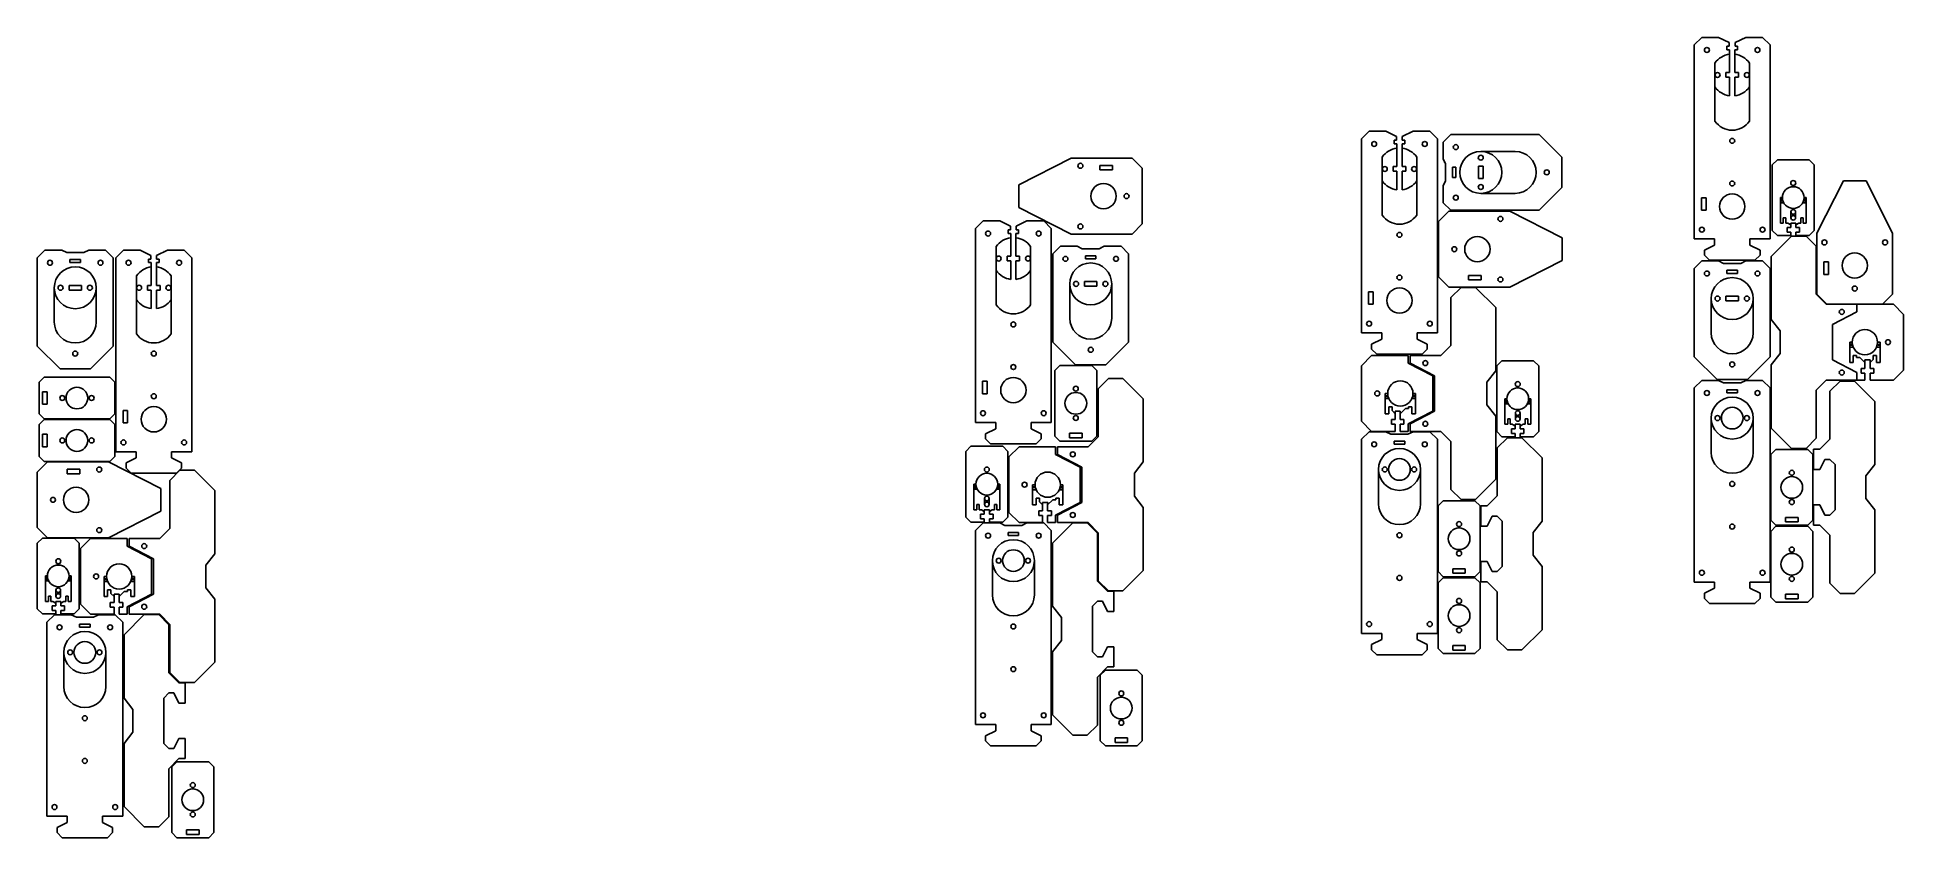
# Model space of a CAD drawing. Header units: inches. Extents: x -21.8 to 15.2, y -5.8 to 10.
import ezdxf

# ---------------------------------------------------------------- set-up
doc = ezdxf.new("R2010")
doc.units = ezdxf.units.IN
doc.header["$MEASUREMENT"] = 0
doc.layers.get('0').update_dxf_attribs({"lineweight": 25, "true_color": 0xffffff})

msp = doc.modelspace()

# ---------------------------------------------------------------- linework, layer by layer
at = {"color": 7, "true_color": 0x000000}
for p, q in [((11.167, 10.022), (11.017, 9.872)), ((11.498, 10.022), (11.167, 10.022)), ((11.967, 10.022), (11.967, 10.022)), ((11.967, 10.022), (11.967, 10.022)), ((12.035, 10.022), (12.367, 10.022)), ((12.367, 10.022), (12.517, 9.872)), ((11.017, 6.033), (11.017, 9.872)), ((12.517, 6.033), (12.517, 9.872)), ((11.425, 9.041), (11.425, 8.362)), ((12.108, 9.041), (12.108, 8.362)), ((4.586, 8.162), (4.436, 8.012)), ((4.918, 8.162), (4.586, 8.162)), ((5.386, 8.162), (5.386, 8.162)), ((5.386, 8.162), (5.386, 8.162)), ((5.455, 8.162), (5.786, 8.162)), ((5.786, 8.162), (5.936, 8.012)), ((4.436, 4.173), (4.436, 8.012)), ((5.936, 4.173), (5.936, 8.012)), ((-2.343, 7.105), (-1.309, 7.63)), ((-0.1, 7.63), (-1.309, 7.63)), ((-0.1, 7.63), (0.1, 7.43)), ((0.1, 7.43), (0.1, 6.33)), ((-2.343, 7.105), (-2.343, 6.655)), ((4.845, 7.181), (4.845, 6.502)), ((5.527, 7.181), (5.527, 6.502)), ((-2.343, 6.655), (-1.309, 6.13)), ((-3.05, 6.39), (-3.2, 6.24)), ((-2.718, 6.39), (-3.05, 6.39)), ((-2.25, 6.39), (-2.25, 6.39)), ((-2.25, 6.39), (-2.25, 6.39)), ((-2.182, 6.39), (-1.85, 6.39)), ((-1.85, 6.39), (-1.7, 6.24)), ((0.1, 6.33), (-0.1, 6.13)), ((-3.2, 2.4), (-3.2, 6.24)), ((-1.7, 2.4), (-1.7, 6.24)), ((-0.1, 6.13), (-1.309, 6.13)), ((11.417, 6.033), (11.017, 6.033)), ((11.417, 5.91), (11.217, 5.81)), ((11.417, 6.033), (11.417, 5.91)), ((12.117, 5.91), (12.117, 6.033)), ((12.117, 6.033), (12.517, 6.033)), ((12.317, 5.81), (12.117, 5.91)), ((12.54, 5.688), (12.941, 6.089)), ((13.427, 5.889), (13.227, 6.089)), ((-20.05, 5.812), (-20.2, 5.662)), ((-20.2, 1.823), (-20.2, 5.662)), ((-19.718, 5.812), (-20.05, 5.812)), ((-19.25, 5.812), (-19.25, 5.812)), ((-19.25, 5.812), (-19.25, 5.812)), ((-19.182, 5.812), (-18.85, 5.812)), ((-18.85, 5.812), (-18.7, 5.662)), ((-18.7, 1.823), (-18.7, 5.662)), ((-1.52, 5.889), (-1.67, 5.739)), ((-1.188, 5.889), (-1.52, 5.889)), ((-0.72, 5.889), (-0.72, 5.889)), ((-0.72, 5.889), (-0.72, 5.889)), ((-0.652, 5.889), (-0.32, 5.889)), ((-0.32, 5.889), (-0.17, 5.739)), ((11.217, 5.81), (11.217, 5.71)), ((11.217, 5.71), (11.317, 5.61)), ((11.317, 5.61), (12.217, 5.61)), ((12.217, 5.61), (12.317, 5.71)), ((12.317, 5.71), (12.317, 5.81)), ((12.54, 4.439), (12.54, 5.688)), ((13.427, 5.889), (13.427, 4.939)), ((-2.791, 5.408), (-2.791, 4.73)), ((-2.109, 5.408), (-2.109, 4.73)), ((-19.791, 4.831), (-19.791, 4.152)), ((-19.109, 4.831), (-19.109, 4.152)), ((6.204, 4.875), (6.404, 5.075)), ((6.204, 4.875), (6.204, 3.925)), ((6.691, 5.075), (6.404, 5.075)), ((7.092, 4.674), (6.691, 5.075)), ((13.427, 4.939), (13.627, 4.739)), ((7.092, 3.425), (7.092, 4.674)), ((12.54, 4.439), (12.715, 4.214)), ((14.234, 4.739), (13.627, 4.739)), ((13.75, 4.339), (14.234, 4.589)), ((14.234, 4.589), (14.234, 4.739)), ((4.836, 4.173), (4.436, 4.173)), ((4.836, 4.173), (4.836, 4.05)), ((5.536, 4.05), (5.536, 4.173)), ((5.536, 4.173), (5.936, 4.173)), ((12.715, 3.764), (12.715, 4.214)), ((13.75, 3.639), (13.75, 4.339)), ((-1.22, 3.54), (-1.67, 3.99)), ((-0.62, 3.54), (-0.17, 3.99)), ((4.836, 4.05), (4.636, 3.95)), ((4.636, 3.95), (4.636, 3.85)), ((4.636, 3.85), (4.736, 3.75)), ((4.736, 3.75), (5.636, 3.75)), ((5.398, 3.575), (5.398, 3.725)), ((5.398, 3.725), (6.004, 3.725)), ((5.736, 3.95), (5.536, 4.05)), ((5.636, 3.75), (5.736, 3.85)), ((5.736, 3.85), (5.736, 3.95)), ((6.204, 3.925), (6.004, 3.725)), ((12.54, 3.539), (12.715, 3.764)), ((-1.22, 3.54), (-0.62, 3.54)), ((5.882, 3.325), (5.398, 3.575)), ((5.882, 2.625), (5.882, 3.325)), ((7.092, 3.425), (6.917, 3.2)), ((12.54, 3.539), (12.54, 2.29)), ((13.75, 3.639), (14.234, 3.389)), ((14.234, 3.389), (14.234, 3.239)), ((-0.77, 3.07), (-0.57, 3.27)), ((-0.77, 3.07), (-0.77, 2.12)), ((-0.283, 3.27), (-0.57, 3.27)), ((0.117, 2.869), (-0.283, 3.27)), ((6.917, 2.75), (6.917, 3.2)), ((11.167, 3.234), (11.017, 3.084)), ((11.017, -0.756), (11.017, 3.084)), ((11.498, 3.234), (11.167, 3.234)), ((11.305, 3.234), (11.305, 3.234)), ((11.305, 3.234), (11.305, 3.234)), ((12.035, 3.234), (12.367, 3.234)), ((12.367, 3.234), (12.517, 3.084)), ((12.517, -0.756), (12.517, 3.084)), ((13.427, 3.039), (13.627, 3.239)), ((13.427, 2.089), (13.427, 3.039)), ((14.234, 3.239), (13.627, 3.239)), ((13.7, 3.02), (13.9, 3.22)), ((13.7, 3.02), (13.7, 2.07)), ((14.187, 3.22), (13.9, 3.22)), ((14.588, 2.819), (14.187, 3.22)), ((0.117, 1.62), (0.117, 2.869)), ((5.882, 2.625), (5.398, 2.375)), ((7.092, 2.525), (6.917, 2.75)), ((14.588, 1.57), (14.588, 2.819)), ((-2.8, 2.4), (-3.2, 2.4)), ((-2.8, 2.277), (-3, 2.177)), ((-2.8, 2.4), (-2.8, 2.277)), ((-2.1, 2.277), (-2.1, 2.4)), ((-2.1, 2.4), (-1.7, 2.4)), ((-1.9, 2.177), (-2.1, 2.277)), ((4.586, 2.218), (4.436, 2.068)), ((4.918, 2.218), (4.586, 2.218)), ((4.724, 2.218), (4.724, 2.218)), ((4.724, 2.218), (4.724, 2.218)), ((5.398, 2.375), (5.398, 2.225)), ((5.398, 2.225), (6.004, 2.225)), ((5.455, 2.218), (5.786, 2.218)), ((5.786, 2.218), (5.936, 2.068)), ((6.204, 2.025), (6.004, 2.225)), ((7.092, 2.525), (7.092, 1.276)), ((12.54, 2.29), (12.941, 1.889)), ((-3, 2.177), (-3, 2.077)), ((-3, 2.077), (-2.9, 1.977)), ((-2.9, 1.977), (-2, 1.977)), ((-2, 1.977), (-1.9, 2.077)), ((-1.9, 2.077), (-1.9, 2.177)), ((-1.576, 1.77), (-1.576, 1.92)), ((-1.576, 1.92), (-0.97, 1.92)), ((-0.77, 2.12), (-0.97, 1.92)), ((4.436, -1.772), (4.436, 2.068)), ((5.936, -1.772), (5.936, 2.068)), ((6.204, 1.075), (6.204, 2.025)), ((7.12, 1.9), (7.32, 2.1)), ((7.12, 1.9), (7.12, 0.95)), ((7.607, 2.1), (7.32, 2.1)), ((8.007, 1.699), (7.607, 2.1)), ((13.227, 1.889), (13.427, 2.089)), ((13.378, 1.47), (13.378, 1.87)), ((13.5, 1.87), (13.378, 1.87)), ((13.7, 2.07), (13.5, 1.87)), ((-21.554, 1.62), (-21.754, 1.42)), ((-21.554, 1.62), (-20.345, 1.62)), ((-19.311, 1.095), (-20.345, 1.62)), ((-19.8, 1.823), (-20.2, 1.823)), ((-19.8, 1.7), (-20, 1.6)), ((-20, 1.6), (-20, 1.5)), ((-20, 1.5), (-19.9, 1.4)), ((-19.8, 1.823), (-19.8, 1.7)), ((-19.1, 1.7), (-19.1, 1.823)), ((-19.1, 1.823), (-18.7, 1.823)), ((-18.9, 1.6), (-19.1, 1.7)), ((-19, 1.4), (-18.9, 1.5)), ((-18.9, 1.5), (-18.9, 1.6)), ((-1.093, 1.52), (-1.576, 1.77)), ((-1.093, 0.82), (-1.093, 1.52)), ((0.117, 1.62), (-0.057, 1.395)), ((8.007, 0.45), (8.007, 1.699)), ((13.6, 1.67), (13.5, 1.47)), ((13.7, 1.67), (13.6, 1.67)), ((13.8, 1.57), (13.7, 1.67)), ((13.8, 0.67), (13.8, 1.57)), ((14.588, 1.57), (14.413, 1.345)), ((-21.754, 1.42), (-21.754, 0.32)), ((-19.9, 1.4), (-19, 1.4)), ((-19.134, 1.255), (-18.934, 1.455)), ((-19.134, 1.255), (-19.134, 0.305)), ((-18.647, 1.455), (-18.934, 1.455)), ((-18.246, 1.054), (-18.647, 1.455)), ((-0.057, 0.945), (-0.057, 1.395)), ((7.092, 1.276), (6.691, 0.875)), ((13.5, 1.47), (13.378, 1.47)), ((14.413, 0.895), (14.413, 1.345)), ((-19.311, 1.095), (-19.311, 0.645)), ((-18.246, -0.195), (-18.246, 1.054)), ((-1.093, 0.82), (-1.576, 0.57)), ((0.117, 0.72), (-0.057, 0.945)), ((6.404, 0.875), (6.204, 1.075)), ((6.691, 0.875), (6.404, 0.875)), ((6.797, 0.35), (6.797, 0.75)), ((6.92, 0.75), (6.797, 0.75)), ((7.12, 0.95), (6.92, 0.75)), ((13.378, 0.77), (13.5, 0.77)), ((13.378, 0.77), (13.378, 0.37)), ((13.5, 0.77), (13.6, 0.57)), ((14.588, 0.67), (14.413, 0.895)), ((-19.311, 0.645), (-20.345, 0.12)), ((-3.05, 0.412), (-3.2, 0.262)), ((-2.718, 0.412), (-3.05, 0.412)), ((-2.25, 0.412), (-2.25, 0.412)), ((-2.25, 0.412), (-2.25, 0.412)), ((-2.182, 0.412), (-1.85, 0.412)), ((-1.85, 0.412), (-1.7, 0.262)), ((-1.675, 0.013), (-1.274, 0.414)), ((-1.576, 0.57), (-1.576, 0.42)), ((-1.576, 0.42), (-0.97, 0.42)), ((-1.274, 0.414), (-0.988, 0.414)), ((-0.788, 0.214), (-0.988, 0.414)), ((-0.77, 0.22), (-0.97, 0.42)), ((0.117, 0.72), (0.117, -0.529)), ((7.02, 0.55), (6.92, 0.35)), ((7.12, 0.55), (7.02, 0.55)), ((7.22, 0.45), (7.12, 0.55)), ((7.22, -0.45), (7.22, 0.45)), ((8.007, 0.45), (7.833, 0.225)), ((13.5, 0.37), (13.378, 0.37)), ((13.7, 0.17), (13.5, 0.37)), ((13.6, 0.57), (13.7, 0.57)), ((13.7, 0.57), (13.8, 0.67)), ((14.588, 0.67), (14.588, -0.579)), ((-21.754, 0.32), (-21.554, 0.12)), ((-21.554, 0.12), (-20.345, 0.12)), ((-19.94, -0.045), (-19.94, 0.105)), ((-19.94, 0.105), (-19.334, 0.105)), ((-19.134, 0.305), (-19.334, 0.105)), ((-3.2, -3.577), (-3.2, 0.262)), ((-1.7, -3.577), (-1.7, 0.262)), ((-1.675, -1.236), (-1.675, 0.013)), ((-0.788, 0.214), (-0.788, -0.736)), ((-0.77, -0.73), (-0.77, 0.22)), ((6.92, 0.35), (6.797, 0.35)), ((7.833, -0.225), (7.833, 0.225)), ((13.7, -0.78), (13.7, 0.17)), ((-19.456, -0.295), (-19.94, -0.045)), ((-19.456, -0.995), (-19.456, -0.295)), ((-18.246, -0.195), (-18.421, -0.42)), ((6.797, -0.35), (6.92, -0.35)), ((6.797, -0.35), (6.797, -0.75)), ((6.92, -0.35), (7.02, -0.55)), ((8.007, -0.45), (7.833, -0.225)), ((-18.421, -0.87), (-18.421, -0.42)), ((-0.788, -0.736), (-0.588, -0.936)), ((-0.57, -0.93), (-0.77, -0.73)), ((0.117, -0.529), (-0.283, -0.93)), ((7.02, -0.55), (7.12, -0.55)), ((7.12, -0.55), (7.22, -0.45)), ((8.007, -0.45), (8.007, -1.699)), ((14.588, -0.579), (14.187, -0.98)), ((-19.456, -0.995), (-19.94, -1.245)), ((-18.246, -1.095), (-18.421, -0.87)), ((-18.246, -1.095), (-18.246, -2.344)), ((-0.588, -0.936), (-0.465, -0.936)), ((-0.283, -0.93), (-0.57, -0.93)), ((-0.465, -1.336), (-0.465, -0.936)), ((6.92, -0.75), (6.797, -0.75)), ((7.12, -0.95), (6.92, -0.75)), ((7.12, -1.9), (7.12, -0.95)), ((11.417, -0.756), (11.017, -0.756)), ((11.417, -0.879), (11.217, -0.979)), ((11.217, -0.979), (11.217, -1.079)), ((11.217, -1.079), (11.317, -1.179)), ((11.417, -0.756), (11.417, -0.879)), ((12.117, -0.879), (12.117, -0.756)), ((12.117, -0.756), (12.517, -0.756)), ((12.317, -0.979), (12.117, -0.879)), ((12.217, -1.179), (12.317, -1.079)), ((12.317, -1.079), (12.317, -0.979)), ((13.7, -0.78), (13.9, -0.98)), ((14.187, -0.98), (13.9, -0.98)), ((-21.414, -1.402), (-21.564, -1.552)), ((-21.082, -1.402), (-21.414, -1.402)), ((-20.614, -1.402), (-20.614, -1.402)), ((-20.614, -1.402), (-20.614, -1.402)), ((-20.545, -1.402), (-20.214, -1.402)), ((-20.214, -1.402), (-20.064, -1.552)), ((-20.039, -1.802), (-19.638, -1.401)), ((-19.94, -1.245), (-19.94, -1.395)), ((-19.94, -1.395), (-19.334, -1.395)), ((-19.638, -1.401), (-19.352, -1.401)), ((-19.152, -1.601), (-19.352, -1.401)), ((-19.134, -1.595), (-19.334, -1.395)), ((-1.675, -1.236), (-1.5, -1.461)), ((-1.5, -1.911), (-1.5, -1.461)), ((-0.888, -1.236), (-0.788, -1.136)), ((-0.888, -2.136), (-0.888, -1.236)), ((-0.788, -1.136), (-0.688, -1.136)), ((-0.688, -1.136), (-0.588, -1.336)), ((-0.588, -1.336), (-0.465, -1.336)), ((11.317, -1.179), (12.217, -1.179)), ((-21.564, -5.392), (-21.564, -1.552)), ((-20.064, -5.392), (-20.064, -1.552)), ((-20.039, -3.051), (-20.039, -1.802)), ((-19.152, -1.601), (-19.152, -2.551)), ((-19.134, -2.545), (-19.134, -1.595)), ((4.836, -1.772), (4.436, -1.772)), ((4.836, -1.772), (4.836, -1.895)), ((5.536, -1.895), (5.536, -1.772)), ((5.536, -1.772), (5.936, -1.772)), ((8.007, -1.699), (7.607, -2.1)), ((-1.675, -2.136), (-1.5, -1.911)), ((-1.675, -2.136), (-1.675, -3.385)), ((-0.788, -2.236), (-0.888, -2.136)), ((-0.588, -2.036), (-0.688, -2.236)), ((-0.465, -2.036), (-0.588, -2.036)), ((-0.465, -2.036), (-0.465, -2.436)), ((4.836, -1.895), (4.636, -1.995)), ((4.636, -1.995), (4.636, -2.095)), ((4.636, -2.095), (4.736, -2.195)), ((4.736, -2.195), (5.636, -2.195)), ((5.736, -1.995), (5.536, -1.895)), ((5.636, -2.195), (5.736, -2.095)), ((5.736, -2.095), (5.736, -1.995)), ((7.12, -1.9), (7.32, -2.1)), ((7.607, -2.1), (7.32, -2.1)), ((-19.152, -2.551), (-18.952, -2.751)), ((-18.934, -2.745), (-19.134, -2.545)), ((-18.246, -2.344), (-18.647, -2.745)), ((-0.688, -2.236), (-0.788, -2.236)), ((-0.788, -2.636), (-0.588, -2.436)), ((-0.588, -2.436), (-0.465, -2.436)), ((-19.252, -3.051), (-19.152, -2.951)), ((-19.152, -2.951), (-19.052, -2.951)), ((-19.052, -2.951), (-18.952, -3.151)), ((-18.952, -2.751), (-18.829, -2.751)), ((-18.647, -2.745), (-18.934, -2.745)), ((-18.829, -3.151), (-18.829, -2.751)), ((-0.788, -3.586), (-0.788, -2.636)), ((-20.039, -3.051), (-19.864, -3.276)), ((-19.864, -3.726), (-19.864, -3.276)), ((-19.252, -3.951), (-19.252, -3.051)), ((-18.952, -3.151), (-18.829, -3.151)), ((-2.8, -3.577), (-3.2, -3.577)), ((-2.8, -3.577), (-2.8, -3.7)), ((-2.1, -3.7), (-2.1, -3.577)), ((-2.1, -3.577), (-1.7, -3.577)), ((-1.675, -3.385), (-1.274, -3.786)), ((-0.788, -3.586), (-0.988, -3.786)), ((-20.039, -3.951), (-19.864, -3.726)), ((-20.039, -3.951), (-20.039, -5.2)), ((-19.152, -4.051), (-19.252, -3.951)), ((-19.052, -4.051), (-19.152, -4.051)), ((-18.952, -3.851), (-19.052, -4.051)), ((-18.829, -3.851), (-18.952, -3.851)), ((-18.829, -3.851), (-18.829, -4.251)), ((-2.8, -3.7), (-3, -3.8)), ((-3, -3.8), (-3, -3.9)), ((-3, -3.9), (-2.9, -4)), ((-2.9, -4), (-2, -4)), ((-1.9, -3.8), (-2.1, -3.7)), ((-2, -4), (-1.9, -3.9)), ((-1.9, -3.9), (-1.9, -3.8)), ((-1.274, -3.786), (-0.988, -3.786)), ((-19.152, -4.451), (-18.952, -4.251)), ((-18.952, -4.251), (-18.829, -4.251)), ((-19.152, -5.401), (-19.152, -4.451)), ((-21.164, -5.392), (-21.564, -5.392)), ((-21.164, -5.515), (-21.364, -5.615)), ((-21.164, -5.392), (-21.164, -5.515)), ((-20.464, -5.515), (-20.464, -5.392)), ((-20.464, -5.392), (-20.064, -5.392)), ((-20.264, -5.615), (-20.464, -5.515)), ((-20.039, -5.2), (-19.638, -5.601)), ((-19.152, -5.401), (-19.352, -5.601)), ((-21.364, -5.615), (-21.364, -5.715)), ((-21.364, -5.715), (-21.264, -5.815)), ((-21.264, -5.815), (-20.364, -5.815)), ((-20.364, -5.815), (-20.264, -5.715)), ((-20.264, -5.715), (-20.264, -5.615)), ((-19.638, -5.601), (-19.352, -5.601))]:
    msp.add_line(p, q, dxfattribs=at)
for p, q in [((11.71, 9.917), (11.498, 10.022)), ((11.823, 9.917), (12.035, 10.022)), ((11.663, 9.774), (11.663, 9.845)), ((11.71, 9.845), (11.663, 9.845)), ((11.663, 9.774), (11.715, 9.774)), ((11.71, 9.845), (11.71, 9.917)), ((11.871, 9.774), (11.818, 9.774)), ((11.823, 9.845), (11.823, 9.917)), ((11.823, 9.845), (11.871, 9.845)), ((11.871, 9.774), (11.871, 9.845)), ((5.13, 8.057), (4.918, 8.162)), ((5.242, 8.057), (5.455, 8.162)), ((5.082, 7.914), (5.082, 7.985)), ((5.13, 7.985), (5.082, 7.985)), ((5.082, 7.914), (5.135, 7.914)), ((5.13, 7.985), (5.13, 8.057)), ((5.29, 7.914), (5.237, 7.914)), ((5.242, 7.985), (5.242, 8.057)), ((5.242, 7.985), (5.29, 7.985)), ((5.29, 7.914), (5.29, 7.985)), ((6.05, 7.95), (6.2, 8.1)), ((6.05, 7.618), (6.05, 7.95)), ((7.949, 8.1), (6.2, 8.1)), ((8.399, 7.65), (7.949, 8.1)), ((6.099, 7.518), (6.05, 7.618)), ((6.05, 7.55), (6.05, 7.55)), ((6.05, 7.55), (6.05, 7.55)), ((6.099, 7.518), (6.099, 7.182)), ((8.399, 7.05), (8.399, 7.65)), ((12.56, 7.5), (12.66, 7.6)), ((12.56, 6.2), (12.56, 7.5)), ((12.66, 7.6), (13.29, 7.6)), ((13.39, 7.5), (13.29, 7.6)), ((13.39, 6.2), (13.39, 7.5)), ((6.099, 7.182), (6.05, 7.082)), ((6.05, 7.082), (6.05, 6.75)), ((8.399, 7.05), (7.949, 6.6)), ((13.965, 7.183), (13.44, 6.149)), ((13.965, 7.183), (14.415, 7.183)), ((14.415, 7.183), (14.94, 6.149)), ((6.05, 6.75), (6.2, 6.6)), ((-2.506, 6.284), (-2.718, 6.39)), ((-2.506, 6.213), (-2.506, 6.284)), ((-2.394, 6.284), (-2.182, 6.39)), ((-2.394, 6.213), (-2.394, 6.284)), ((5.96, 6.38), (6.16, 6.58)), ((5.96, 5.28), (5.96, 6.38)), ((6.16, 6.58), (7.369, 6.58)), ((7.949, 6.6), (6.2, 6.6)), ((8.403, 6.055), (7.369, 6.58)), ((12.924, 6.31), (12.924, 6.258)), ((13.026, 6.31), (13.026, 6.258)), ((-2.554, 6.141), (-2.554, 6.213)), ((-2.506, 6.213), (-2.554, 6.213)), ((-2.554, 6.141), (-2.501, 6.141)), ((-2.346, 6.141), (-2.399, 6.141)), ((-2.394, 6.213), (-2.346, 6.213)), ((-2.346, 6.141), (-2.346, 6.213)), ((8.403, 5.605), (8.403, 6.055)), ((12.66, 6.1), (12.56, 6.2)), ((12.924, 6.1), (12.66, 6.1)), ((12.924, 6.258), (12.852, 6.258)), ((12.852, 6.166), (12.852, 6.258)), ((12.924, 6.166), (12.852, 6.166)), ((12.924, 6.166), (12.924, 6.1)), ((12.941, 6.089), (13.227, 6.089)), ((13.026, 6.258), (13.098, 6.258)), ((13.026, 6.166), (13.026, 6.1)), ((13.026, 6.166), (13.098, 6.166)), ((13.026, 6.1), (13.29, 6.1)), ((13.098, 6.166), (13.098, 6.258)), ((13.29, 6.1), (13.39, 6.2)), ((13.44, 4.94), (13.44, 6.149)), ((14.94, 4.94), (14.94, 6.149)), ((-21.604, 5.812), (-21.754, 5.662)), ((-21.754, 3.914), (-21.754, 5.662)), ((-21.272, 5.812), (-21.604, 5.812)), ((-21.172, 5.764), (-21.272, 5.812)), ((-21.172, 5.764), (-20.836, 5.764)), ((-20.836, 5.764), (-20.735, 5.812)), ((-20.735, 5.812), (-20.404, 5.812)), ((-20.404, 5.812), (-20.254, 5.662)), ((-20.254, 3.914), (-20.254, 5.662)), ((-19.506, 5.707), (-19.718, 5.812)), ((-19.554, 5.564), (-19.554, 5.635)), ((-19.506, 5.635), (-19.554, 5.635)), ((-19.554, 5.564), (-19.501, 5.564)), ((-19.506, 5.635), (-19.506, 5.707)), ((-19.346, 5.564), (-19.399, 5.564)), ((-19.394, 5.707), (-19.182, 5.812)), ((-19.394, 5.635), (-19.394, 5.707)), ((-19.394, 5.635), (-19.346, 5.635)), ((-19.346, 5.564), (-19.346, 5.635)), ((-1.67, 3.99), (-1.67, 5.739)), ((-1.088, 5.84), (-1.188, 5.889)), ((-0.752, 5.84), (-1.088, 5.84)), ((-0.752, 5.84), (-0.652, 5.889)), ((-0.17, 3.99), (-0.17, 5.739)), ((8.403, 5.605), (7.369, 5.08)), ((11.167, 5.599), (11.017, 5.449)), ((11.498, 5.599), (11.167, 5.599)), ((11.598, 5.55), (11.498, 5.599)), ((11.567, 5.599), (11.567, 5.599)), ((11.567, 5.599), (11.567, 5.599)), ((11.598, 5.55), (11.935, 5.55)), ((11.935, 5.55), (12.035, 5.599)), ((12.035, 5.599), (12.367, 5.599)), ((12.367, 5.599), (12.517, 5.449)), ((6.16, 5.08), (5.96, 5.28)), ((11.017, 3.7), (11.017, 5.449)), ((12.517, 3.7), (12.517, 5.449)), ((6.16, 5.08), (7.369, 5.08)), ((13.44, 4.94), (13.64, 4.74)), ((14.74, 4.74), (14.94, 4.94)), ((13.64, 4.74), (14.74, 4.74)), ((13.75, 4.339), (14.234, 4.589)), ((14.234, 4.589), (14.234, 4.739)), ((14.234, 4.739), (14.958, 4.739)), ((15.158, 4.539), (14.958, 4.739)), ((15.158, 3.439), (15.158, 4.539)), ((13.75, 3.639), (13.75, 4.339)), ((-21.304, 3.464), (-21.754, 3.914)), ((-20.704, 3.464), (-20.254, 3.914)), ((4.436, 3.525), (4.636, 3.725)), ((5.361, 3.725), (4.636, 3.725)), ((5.361, 3.575), (5.361, 3.725)), ((11.467, 3.25), (11.017, 3.7)), ((12.067, 3.25), (12.517, 3.7)), ((-20.704, 3.464), (-21.304, 3.464)), ((-1.63, 3.43), (-1.53, 3.53)), ((-1.63, 2.13), (-1.63, 3.43)), ((-1.53, 3.53), (-0.9, 3.53)), ((-0.8, 3.43), (-0.9, 3.53)), ((-0.8, 2.13), (-0.8, 3.43)), ((4.436, 2.425), (4.436, 3.525)), ((5.844, 3.325), (5.361, 3.575)), ((5.844, 2.625), (5.844, 3.325)), ((7.11, 3.52), (7.21, 3.62)), ((7.11, 2.22), (7.11, 3.52)), ((7.21, 3.62), (7.84, 3.62)), ((7.94, 3.52), (7.84, 3.62)), ((7.94, 2.22), (7.94, 3.52)), ((13.75, 3.639), (14.234, 3.389)), ((14.234, 3.389), (14.234, 3.239)), ((14.319, 3.472), (14.319, 3.38)), ((14.392, 3.472), (14.319, 3.472)), ((14.392, 3.38), (14.319, 3.38)), ((14.392, 3.472), (14.392, 3.589)), ((14.392, 3.239), (14.392, 3.38)), ((14.494, 3.472), (14.494, 3.589)), ((14.494, 3.472), (14.566, 3.472)), ((14.494, 3.38), (14.566, 3.38)), ((14.494, 3.239), (14.494, 3.38)), ((14.566, 3.472), (14.566, 3.38)), ((14.958, 3.239), (15.158, 3.439)), ((-21.72, 3.2), (-21.62, 3.3)), ((-21.72, 3.2), (-21.72, 2.57)), ((-21.62, 3.3), (-20.32, 3.3)), ((-20.32, 3.3), (-20.22, 3.2)), ((-20.22, 2.57), (-20.22, 3.2)), ((12.067, 3.25), (11.467, 3.25)), ((11.598, 3.185), (11.498, 3.234)), ((11.935, 3.185), (11.598, 3.185)), ((11.935, 3.185), (12.035, 3.234)), ((14.234, 3.239), (14.392, 3.239)), ((14.494, 3.239), (14.958, 3.239)), ((5.844, 2.625), (5.361, 2.375)), ((-21.72, 2.57), (-21.62, 2.47)), ((-21.72, 2.36), (-21.62, 2.46)), ((-21.72, 2.36), (-21.72, 1.73)), ((-21.62, 2.47), (-20.32, 2.47)), ((-21.62, 2.46), (-20.32, 2.46)), ((-20.32, 2.47), (-20.22, 2.57)), ((-20.32, 2.46), (-20.22, 2.36)), ((-20.22, 1.73), (-20.22, 2.36)), ((4.636, 2.225), (4.436, 2.425)), ((5.101, 2.225), (4.636, 2.225)), ((5.018, 2.169), (4.918, 2.218)), ((5.029, 2.458), (5.029, 2.366)), ((5.101, 2.458), (5.029, 2.458)), ((5.101, 2.366), (5.029, 2.366)), ((5.101, 2.458), (5.101, 2.575)), ((5.101, 2.225), (5.101, 2.366)), ((5.203, 2.458), (5.203, 2.575)), ((5.203, 2.458), (5.275, 2.458)), ((5.203, 2.366), (5.275, 2.366)), ((5.203, 2.225), (5.203, 2.366)), ((5.361, 2.225), (5.203, 2.225)), ((5.275, 2.458), (5.275, 2.366)), ((5.354, 2.169), (5.455, 2.218)), ((5.361, 2.375), (5.361, 2.225)), ((7.21, 2.12), (7.11, 2.22)), ((7.474, 2.278), (7.402, 2.278)), ((7.402, 2.186), (7.402, 2.278)), ((7.474, 2.33), (7.474, 2.278)), ((7.576, 2.33), (7.576, 2.278)), ((7.576, 2.278), (7.648, 2.278)), ((7.648, 2.186), (7.648, 2.278)), ((7.84, 2.12), (7.94, 2.22)), ((-3.39, 1.83), (-3.29, 1.93)), ((-3.29, 1.93), (-2.66, 1.93)), ((-2.56, 1.83), (-2.66, 1.93)), ((-2.538, 1.72), (-2.338, 1.92)), ((-1.614, 1.92), (-2.338, 1.92)), ((-1.53, 2.03), (-1.63, 2.13)), ((-1.614, 1.77), (-1.614, 1.92)), ((-0.9, 2.03), (-1.53, 2.03)), ((-0.9, 2.03), (-0.8, 2.13)), ((5.354, 2.169), (5.018, 2.169)), ((7.474, 2.12), (7.21, 2.12)), ((7.474, 2.186), (7.402, 2.186)), ((7.474, 2.186), (7.474, 2.12)), ((7.576, 2.186), (7.576, 2.12)), ((7.576, 2.186), (7.648, 2.186)), ((7.576, 2.12), (7.84, 2.12)), ((12.53, 1.766), (12.63, 1.866)), ((12.63, 1.866), (13.26, 1.866)), ((12.941, 1.889), (13.227, 1.889)), ((13.36, 1.766), (13.26, 1.866)), ((-21.72, 1.73), (-21.62, 1.63)), ((-21.62, 1.63), (-20.32, 1.63)), ((-21.204, 1.62), (-21.204, 1.62)), ((-21.204, 1.62), (-21.204, 1.62)), ((-20.32, 1.63), (-20.22, 1.73)), ((-3.39, 0.53), (-3.39, 1.83)), ((-2.56, 0.53), (-2.56, 1.83)), ((-2.538, 0.62), (-2.538, 1.72)), ((-1.13, 1.52), (-1.614, 1.77)), ((-1.13, 0.82), (-1.13, 1.52)), ((12.53, 0.466), (12.53, 1.766)), ((13.36, 0.466), (13.36, 1.766)), ((-1.874, 0.652), (-1.874, 0.77)), ((-1.772, 0.652), (-1.772, 0.77)), ((-1.13, 0.82), (-1.614, 0.57)), ((5.95, 0.75), (6.05, 0.85)), ((5.95, -0.55), (5.95, 0.75)), ((6.05, 0.85), (6.68, 0.85)), ((6.78, 0.75), (6.68, 0.85)), ((6.78, -0.55), (6.78, 0.75)), ((-3.29, 0.43), (-3.39, 0.53)), ((-3.026, 0.43), (-3.29, 0.43)), ((-3.026, 0.588), (-3.098, 0.588)), ((-3.098, 0.496), (-3.098, 0.588)), ((-3.026, 0.496), (-3.098, 0.496)), ((-3.026, 0.64), (-3.026, 0.588)), ((-3.026, 0.496), (-3.026, 0.43)), ((-2.924, 0.64), (-2.924, 0.588)), ((-2.924, 0.588), (-2.852, 0.588)), ((-2.924, 0.496), (-2.924, 0.43)), ((-2.924, 0.496), (-2.852, 0.496)), ((-2.924, 0.43), (-2.66, 0.43)), ((-2.852, 0.496), (-2.852, 0.588)), ((-2.618, 0.364), (-2.718, 0.412)), ((-2.66, 0.43), (-2.56, 0.53)), ((-2.338, 0.42), (-2.538, 0.62)), ((-1.874, 0.42), (-2.338, 0.42)), ((-2.282, 0.364), (-2.182, 0.412)), ((-1.946, 0.652), (-1.946, 0.561)), ((-1.874, 0.652), (-1.946, 0.652)), ((-1.874, 0.561), (-1.946, 0.561)), ((-1.874, 0.42), (-1.874, 0.561)), ((-1.772, 0.652), (-1.699, 0.652)), ((-1.772, 0.561), (-1.699, 0.561)), ((-1.772, 0.42), (-1.772, 0.561)), ((-1.614, 0.42), (-1.772, 0.42)), ((-1.699, 0.652), (-1.699, 0.561)), ((-1.614, 0.57), (-1.614, 0.42)), ((12.63, 0.366), (12.53, 0.466)), ((13.26, 0.366), (13.36, 0.466)), ((-21.754, 0.015), (-21.654, 0.115)), ((-21.754, -1.285), (-21.754, 0.015)), ((-21.654, 0.115), (-21.024, 0.115)), ((-20.924, 0.015), (-21.024, 0.115)), ((-20.924, -1.285), (-20.924, 0.015)), ((-20.902, -0.095), (-20.702, 0.105)), ((-19.977, 0.105), (-20.702, 0.105)), ((-19.977, -0.045), (-19.977, 0.105)), ((-2.282, 0.364), (-2.618, 0.364)), ((12.53, 0.246), (12.63, 0.346)), ((12.53, -1.054), (12.53, 0.246)), ((13.26, 0.366), (12.63, 0.366)), ((12.63, 0.346), (13.26, 0.346)), ((13.36, 0.246), (13.26, 0.346)), ((13.36, -1.054), (13.36, 0.246)), ((-20.902, -1.195), (-20.902, -0.095)), ((-19.494, -0.295), (-19.977, -0.045)), ((-19.494, -0.995), (-19.494, -0.295)), ((6.05, -0.65), (5.95, -0.55)), ((5.95, -0.77), (6.05, -0.67)), ((6.68, -0.65), (6.05, -0.65)), ((6.05, -0.67), (6.68, -0.67)), ((6.68, -0.65), (6.78, -0.55)), ((6.78, -0.77), (6.68, -0.67)), ((-20.237, -1.163), (-20.237, -1.045)), ((-20.135, -1.163), (-20.135, -1.045)), ((-19.494, -0.995), (-19.977, -1.245)), ((5.95, -2.07), (5.95, -0.77)), ((6.78, -2.07), (6.78, -0.77)), ((12.63, -1.154), (12.53, -1.054)), ((13.26, -1.154), (13.36, -1.054)), ((-21.654, -1.385), (-21.754, -1.285)), ((-21.39, -1.385), (-21.654, -1.385)), ((-21.39, -1.227), (-21.462, -1.227)), ((-21.462, -1.319), (-21.462, -1.227)), ((-21.39, -1.319), (-21.462, -1.319)), ((-21.39, -1.175), (-21.39, -1.227)), ((-21.39, -1.319), (-21.39, -1.385)), ((-21.288, -1.175), (-21.288, -1.227)), ((-21.288, -1.227), (-21.215, -1.227)), ((-21.288, -1.319), (-21.288, -1.385)), ((-21.288, -1.319), (-21.215, -1.319)), ((-21.288, -1.385), (-21.024, -1.385)), ((-21.215, -1.319), (-21.215, -1.227)), ((-20.982, -1.451), (-21.082, -1.402)), ((-21.024, -1.385), (-20.924, -1.285)), ((-20.646, -1.451), (-20.982, -1.451)), ((-20.702, -1.395), (-20.902, -1.195)), ((-20.237, -1.395), (-20.702, -1.395)), ((-20.646, -1.451), (-20.545, -1.402)), ((-20.31, -1.163), (-20.31, -1.254)), ((-20.237, -1.163), (-20.31, -1.163)), ((-20.237, -1.254), (-20.31, -1.254)), ((-20.237, -1.395), (-20.237, -1.254)), ((-20.135, -1.163), (-20.063, -1.163)), ((-20.135, -1.254), (-20.063, -1.254)), ((-20.135, -1.395), (-20.135, -1.254)), ((-19.977, -1.395), (-20.135, -1.395)), ((-20.063, -1.163), (-20.063, -1.254)), ((-19.977, -1.245), (-19.977, -1.395)), ((13.26, -1.154), (12.63, -1.154)), ((6.05, -2.17), (5.95, -2.07)), ((6.68, -2.17), (6.05, -2.17)), ((6.68, -2.17), (6.78, -2.07)), ((-0.73, -2.6), (-0.63, -2.5)), ((-0.63, -2.5), (0, -2.5)), ((0.1, -2.6), (0, -2.5)), ((-0.73, -3.9), (-0.73, -2.6)), ((0.1, -3.9), (0.1, -2.6)), ((-0.63, -4), (-0.73, -3.9)), ((0, -4), (-0.63, -4)), ((0, -4), (0.1, -3.9)), ((-19.094, -4.415), (-18.994, -4.315)), ((-19.094, -5.715), (-19.094, -4.415)), ((-18.994, -4.315), (-18.364, -4.315)), ((-18.264, -4.415), (-18.364, -4.315)), ((-18.264, -5.715), (-18.264, -4.415)), ((-18.994, -5.815), (-19.094, -5.715)), ((-18.364, -5.815), (-18.994, -5.815)), ((-18.364, -5.815), (-18.264, -5.715))]:
    msp.add_line(p, q)
at = {"color": 3, "true_color": 0x00ff00}
for p, q in [((11.715, 9.774), (11.715, 9.323)), ((11.715, 9.656), (11.715, 9.656)), ((11.818, 9.323), (11.818, 9.774)), ((11.425, 9.514), (11.425, 9.041)), ((11.643, 9.231), (11.643, 9.323)), ((11.715, 9.323), (11.643, 9.323)), ((11.715, 9.231), (11.643, 9.231)), ((11.715, 9.231), (11.715, 8.865)), ((11.818, 9.323), (11.89, 9.323)), ((11.818, 9.231), (11.89, 9.231)), ((11.818, 9.231), (11.818, 8.865)), ((11.89, 9.231), (11.89, 9.323)), ((12.108, 9.041), (12.108, 9.514)), ((11.425, 9.041), (11.425, 9.041)), ((5.135, 7.914), (5.135, 7.463)), ((5.135, 7.796), (5.135, 7.796)), ((5.237, 7.463), (5.237, 7.914)), ((7.474, 7.765), (6.795, 7.765)), ((-0.739, 7.398), (-0.739, 7.489)), ((-0.492, 7.489), (-0.739, 7.489)), ((-0.739, 7.398), (-0.492, 7.398)), ((-0.492, 7.398), (-0.492, 7.489)), ((4.845, 7.654), (4.845, 7.181)), ((5.063, 7.371), (5.063, 7.463)), ((5.135, 7.463), (5.063, 7.463)), ((5.237, 7.463), (5.31, 7.463)), ((5.31, 7.371), (5.31, 7.463)), ((5.527, 7.181), (5.527, 7.654)), ((6.299, 7.454), (6.237, 7.454)), ((6.237, 7.454), (6.237, 7.246)), ((6.299, 7.454), (6.299, 7.246)), ((4.845, 7.181), (4.845, 7.181)), ((5.135, 7.371), (5.063, 7.371)), ((5.135, 7.371), (5.135, 7.005)), ((5.237, 7.371), (5.31, 7.371)), ((5.237, 7.371), (5.237, 7.005)), ((6.299, 7.246), (6.237, 7.246)), ((7.474, 6.935), (6.795, 6.935)), ((11.249, 6.848), (11.158, 6.848)), ((11.158, 6.602), (11.158, 6.848)), ((11.249, 6.602), (11.249, 6.848)), ((11.249, 6.602), (11.158, 6.602)), ((-2.501, 6.141), (-2.501, 5.69)), ((-2.501, 6.024), (-2.501, 6.024)), ((-2.399, 5.69), (-2.399, 6.141)), ((-21.108, 5.564), (-21.108, 5.625)), ((-21.108, 5.625), (-20.9, 5.625)), ((-21.108, 5.564), (-20.9, 5.564)), ((-20.9, 5.564), (-20.9, 5.625)), ((-19.501, 5.564), (-19.501, 5.113)), ((-19.399, 5.113), (-19.399, 5.564)), ((-2.791, 5.881), (-2.791, 5.408)), ((-2.573, 5.599), (-2.573, 5.69)), ((-2.501, 5.69), (-2.573, 5.69)), ((-2.501, 5.599), (-2.573, 5.599)), ((-2.501, 5.599), (-2.501, 5.233)), ((-2.399, 5.69), (-2.327, 5.69)), ((-2.399, 5.599), (-2.327, 5.599)), ((-2.399, 5.599), (-2.399, 5.233)), ((-2.327, 5.599), (-2.327, 5.69)), ((-2.109, 5.408), (-2.109, 5.881)), ((-1.024, 5.64), (-1.024, 5.701)), ((-0.816, 5.701), (-1.024, 5.701)), ((-0.816, 5.64), (-1.024, 5.64)), ((-0.816, 5.64), (-0.816, 5.701)), ((13.672, 5.579), (13.581, 5.579)), ((13.581, 5.332), (13.581, 5.579)), ((13.672, 5.579), (13.672, 5.332)), ((-19.791, 5.304), (-19.791, 4.831)), ((-19.501, 5.446), (-19.501, 5.446)), ((-19.109, 4.831), (-19.109, 5.304)), ((-2.791, 5.408), (-2.791, 5.408)), ((6.552, 5.312), (6.552, 5.221)), ((6.799, 5.312), (6.552, 5.312)), ((6.552, 5.221), (6.799, 5.221)), ((6.799, 5.312), (6.799, 5.221)), ((11.663, 5.35), (11.663, 5.412)), ((11.663, 5.412), (11.871, 5.412)), ((11.663, 5.35), (11.871, 5.35)), ((11.871, 5.35), (11.871, 5.412)), ((13.672, 5.332), (13.581, 5.332)), ((-21.419, 4.389), (-21.419, 5.067)), ((-20.589, 4.389), (-20.589, 5.067)), ((-19.791, 4.831), (-19.791, 4.831)), ((-19.573, 5.021), (-19.573, 5.113)), ((-19.501, 5.113), (-19.573, 5.113)), ((-19.501, 5.021), (-19.573, 5.021)), ((-19.501, 5.021), (-19.501, 4.655)), ((-19.399, 5.113), (-19.327, 5.113)), ((-19.399, 5.021), (-19.327, 5.021)), ((-19.399, 5.021), (-19.399, 4.655)), ((-19.327, 5.021), (-19.327, 5.113)), ((-1.335, 4.465), (-1.335, 5.143)), ((-0.505, 4.465), (-0.505, 5.143)), ((4.669, 4.988), (4.577, 4.988)), ((4.577, 4.742), (4.577, 4.988)), ((4.669, 4.742), (4.669, 4.988)), ((11.352, 4.175), (11.352, 4.853)), ((12.182, 4.175), (12.182, 4.853)), ((4.669, 4.742), (4.577, 4.742)), ((-21.654, 3.008), (-21.562, 3.008)), ((-21.654, 3.008), (-21.654, 2.762)), ((-21.562, 2.762), (-21.562, 3.008)), ((-2.968, 3.216), (-3.059, 3.216)), ((-3.059, 2.969), (-3.059, 3.216)), ((-2.968, 2.969), (-3.059, 2.969)), ((-2.968, 2.969), (-2.968, 3.216)), ((11.663, 2.985), (11.663, 3.046)), ((11.871, 3.046), (11.663, 3.046)), ((11.871, 2.985), (11.663, 2.985)), ((11.871, 2.985), (11.871, 3.046)), ((-21.654, 2.762), (-21.562, 2.762)), ((-19.968, 2.638), (-20.059, 2.638)), ((-20.059, 2.392), (-20.059, 2.638)), ((-19.968, 2.392), (-19.968, 2.638)), ((-19.968, 2.392), (-20.059, 2.392)), ((11.352, 1.81), (11.352, 2.488)), ((12.182, 1.81), (12.182, 2.488)), ((-21.654, 2.168), (-21.562, 2.168)), ((-21.654, 2.168), (-21.654, 1.922)), ((-21.654, 1.922), (-21.562, 1.922)), ((-21.562, 1.922), (-21.562, 2.168)), ((-1.338, 2.096), (-1.338, 2.188)), ((-1.338, 2.188), (-1.092, 2.188)), ((-1.092, 2.096), (-1.338, 2.096)), ((-1.092, 2.096), (-1.092, 2.188)), ((5.082, 1.969), (5.082, 2.03)), ((5.29, 2.03), (5.082, 2.03)), ((5.29, 1.969), (5.082, 1.969)), ((5.29, 1.969), (5.29, 2.03)), ((-21.161, 1.388), (-21.161, 1.479)), ((-21.161, 1.479), (-20.915, 1.479)), ((-20.915, 1.388), (-20.915, 1.479)), ((-20.915, 1.388), (-21.161, 1.388)), ((4.771, 0.794), (4.771, 1.472)), ((5.601, 0.794), (5.601, 1.472)), ((12.822, 0.432), (12.822, 0.524)), ((12.822, 0.524), (13.069, 0.524)), ((13.069, 0.432), (12.822, 0.432)), ((13.069, 0.432), (13.069, 0.524)), ((-2.554, 0.164), (-2.554, 0.225)), ((-2.346, 0.225), (-2.554, 0.225)), ((-2.346, 0.164), (-2.554, 0.164)), ((-2.346, 0.164), (-2.346, 0.225)), ((-2.865, -1.011), (-2.865, -0.333)), ((-2.035, -1.011), (-2.035, -0.333)), ((6.242, -0.584), (6.242, -0.492)), ((6.242, -0.492), (6.488, -0.492)), ((6.488, -0.584), (6.242, -0.584)), ((6.488, -0.584), (6.488, -0.492)), ((12.822, -1.088), (12.822, -0.996)), ((12.822, -0.996), (13.069, -0.996)), ((13.069, -1.088), (12.822, -1.088)), ((13.069, -1.088), (13.069, -0.996)), ((-20.918, -1.651), (-20.918, -1.59)), ((-20.71, -1.59), (-20.918, -1.59)), ((-20.71, -1.651), (-20.918, -1.651)), ((-20.71, -1.651), (-20.71, -1.59)), ((-21.229, -2.826), (-21.229, -2.148)), ((-20.399, -2.826), (-20.399, -2.148)), ((6.242, -2.104), (6.242, -2.012)), ((6.242, -2.012), (6.488, -2.012)), ((6.488, -2.104), (6.242, -2.104)), ((6.488, -2.104), (6.488, -2.012)), ((-0.438, -3.934), (-0.438, -3.842)), ((-0.438, -3.842), (-0.192, -3.842)), ((-0.192, -3.934), (-0.438, -3.934)), ((-0.192, -3.934), (-0.192, -3.842)), ((-18.802, -5.749), (-18.802, -5.657)), ((-18.802, -5.657), (-18.556, -5.657)), ((-18.556, -5.749), (-18.802, -5.749)), ((-18.556, -5.749), (-18.556, -5.657))]:
    msp.add_line(p, q, dxfattribs=at)
at = {"color": 6, "true_color": 0xff00ff}
for p, q in [((6.841, 7.473), (6.75, 7.473)), ((6.75, 7.227), (6.75, 7.473)), ((6.841, 7.473), (6.841, 7.227)), ((6.841, 7.227), (6.75, 7.227)), ((12.785, 6.75), (12.719, 6.85)), ((12.719, 6.75), (12.76, 6.85)), ((12.719, 6.85), (12.76, 6.85)), ((12.719, 6.345), (12.719, 6.85)), ((12.719, 6.75), (12.785, 6.75)), ((13.165, 6.75), (13.231, 6.85)), ((13.231, 6.75), (13.165, 6.75)), ((13.231, 6.75), (13.19, 6.85)), ((13.231, 6.85), (13.19, 6.85)), ((13.231, 6.345), (13.231, 6.85)), ((12.719, 6.345), (12.778, 6.345)), ((12.778, 6.45), (12.826, 6.45)), ((12.778, 6.345), (12.778, 6.45)), ((12.826, 6.45), (12.826, 6.345)), ((12.826, 6.345), (12.867, 6.345)), ((12.867, 6.345), (12.924, 6.31)), ((13.026, 6.345), (12.924, 6.345)), ((12.924, 6.345), (12.924, 6.31)), ((12.929, 6.45), (12.929, 6.568)), ((13.021, 6.45), (13.021, 6.568)), ((13.083, 6.345), (13.026, 6.31)), ((13.026, 6.345), (13.026, 6.31)), ((13.124, 6.345), (13.083, 6.345)), ((13.124, 6.45), (13.124, 6.345)), ((13.172, 6.45), (13.124, 6.45)), ((13.172, 6.345), (13.172, 6.45)), ((13.231, 6.345), (13.172, 6.345)), ((-1.043, 5.098), (-1.043, 5.189)), ((-1.043, 5.189), (-0.797, 5.189)), ((-0.797, 5.098), (-0.797, 5.189)), ((-21.127, 5.021), (-21.127, 5.113)), ((-20.88, 5.113), (-21.127, 5.113)), ((-21.127, 5.021), (-20.88, 5.021)), ((-20.88, 5.021), (-20.88, 5.113)), ((-0.797, 5.098), (-1.043, 5.098)), ((11.643, 4.808), (11.643, 4.899)), ((11.89, 4.899), (11.643, 4.899)), ((11.643, 4.808), (11.89, 4.808)), ((11.89, 4.808), (11.89, 4.899)), ((14.091, 3.989), (14.141, 3.989)), ((14.091, 3.989), (14.091, 3.589)), ((14.162, 3.889), (14.091, 3.889)), ((14.118, 3.916), (14.118, 3.962)), ((14.162, 3.589), (14.162, 3.724)), ((14.227, 3.724), (14.162, 3.724)), ((14.227, 3.689), (14.227, 3.724)), ((14.554, 3.65), (14.554, 3.724)), ((14.554, 3.724), (14.619, 3.724)), ((14.619, 3.589), (14.619, 3.724)), ((14.62, 3.889), (14.691, 3.889)), ((14.641, 3.989), (14.691, 3.989)), ((14.664, 3.918), (14.664, 3.957)), ((14.691, 3.989), (14.691, 3.589)), ((14.162, 3.589), (14.091, 3.589)), ((14.227, 3.689), (14.292, 3.689)), ((14.392, 3.589), (14.292, 3.689)), ((14.392, 3.589), (14.391, 3.639)), ((14.494, 3.639), (14.391, 3.639)), ((14.494, 3.589), (14.554, 3.65)), ((14.494, 3.589), (14.494, 3.639)), ((14.619, 3.589), (14.691, 3.589)), ((4.953, 2.975), (4.904, 2.975)), ((4.904, 2.975), (4.904, 2.575)), ((5.504, 2.975), (5.453, 2.975)), ((5.504, 2.975), (5.504, 2.575)), ((4.974, 2.875), (4.904, 2.875)), ((4.931, 2.904), (4.931, 2.943)), ((4.975, 2.575), (4.975, 2.71)), ((5.04, 2.71), (4.975, 2.71)), ((5.04, 2.636), (5.04, 2.71)), ((5.101, 2.575), (5.04, 2.636)), ((5.101, 2.575), (5.101, 2.625)), ((5.101, 2.625), (5.203, 2.625)), ((5.203, 2.575), (5.303, 2.675)), ((5.203, 2.575), (5.203, 2.625)), ((5.368, 2.675), (5.303, 2.675)), ((5.368, 2.675), (5.368, 2.71)), ((5.368, 2.71), (5.432, 2.71)), ((5.432, 2.875), (5.504, 2.875)), ((5.432, 2.575), (5.432, 2.71)), ((5.476, 2.902), (5.476, 2.948)), ((7.335, 2.77), (7.269, 2.87)), ((7.269, 2.77), (7.31, 2.87)), ((7.269, 2.87), (7.31, 2.87)), ((7.269, 2.365), (7.269, 2.87)), ((7.269, 2.77), (7.335, 2.77)), ((7.479, 2.47), (7.479, 2.588)), ((7.571, 2.47), (7.571, 2.588)), ((7.715, 2.77), (7.781, 2.87)), ((7.781, 2.77), (7.715, 2.77)), ((7.781, 2.77), (7.74, 2.87)), ((7.781, 2.87), (7.74, 2.87)), ((7.781, 2.365), (7.781, 2.87)), ((4.975, 2.575), (4.904, 2.575)), ((5.432, 2.575), (5.504, 2.575)), ((7.269, 2.365), (7.328, 2.365)), ((7.328, 2.47), (7.376, 2.47)), ((7.328, 2.365), (7.328, 2.47)), ((7.376, 2.47), (7.376, 2.365)), ((7.376, 2.365), (7.417, 2.365)), ((7.417, 2.365), (7.474, 2.33)), ((7.576, 2.365), (7.474, 2.365)), ((7.474, 2.365), (7.474, 2.33)), ((7.633, 2.365), (7.576, 2.33)), ((7.576, 2.365), (7.576, 2.33)), ((7.576, 2.308), (7.576, 2.308)), ((7.674, 2.365), (7.633, 2.365)), ((7.674, 2.47), (7.674, 2.365)), ((7.722, 2.47), (7.674, 2.47)), ((7.722, 2.365), (7.722, 2.47)), ((7.781, 2.365), (7.722, 2.365)), ((-3.165, 1.08), (-3.231, 1.18)), ((-3.231, 1.08), (-3.19, 1.18)), ((-3.231, 1.18), (-3.19, 1.18)), ((-3.231, 0.675), (-3.231, 1.18)), ((-2.785, 1.08), (-2.719, 1.18)), ((-2.719, 1.08), (-2.76, 1.18)), ((-2.719, 1.18), (-2.76, 1.18)), ((-2.719, 0.675), (-2.719, 1.18)), ((-2.021, 1.17), (-2.071, 1.17)), ((-2.071, 1.17), (-2.071, 0.77)), ((-2.044, 1.099), (-2.044, 1.138)), ((-1.471, 1.17), (-1.521, 1.17)), ((-1.498, 1.097), (-1.498, 1.143)), ((-1.471, 1.17), (-1.471, 0.77)), ((-3.231, 1.08), (-3.165, 1.08)), ((-3.172, 0.78), (-3.124, 0.78)), ((-3.172, 0.675), (-3.172, 0.78)), ((-3.124, 0.78), (-3.124, 0.675)), ((-3.021, 0.78), (-3.021, 0.898)), ((-2.929, 0.78), (-2.929, 0.898)), ((-2.826, 0.78), (-2.826, 0.675)), ((-2.778, 0.78), (-2.826, 0.78)), ((-2.719, 1.08), (-2.785, 1.08)), ((-2.778, 0.675), (-2.778, 0.78)), ((-2, 1.07), (-2.071, 1.07)), ((-1.999, 0.77), (-2.071, 0.77)), ((-1.999, 0.77), (-1.999, 0.905)), ((-1.934, 0.905), (-1.999, 0.905)), ((-1.934, 0.831), (-1.934, 0.905)), ((-1.874, 0.77), (-1.934, 0.831)), ((-1.874, 0.77), (-1.874, 0.82)), ((-1.874, 0.82), (-1.771, 0.82)), ((-1.772, 0.77), (-1.672, 0.87)), ((-1.772, 0.77), (-1.771, 0.82)), ((-1.607, 0.87), (-1.672, 0.87)), ((-1.607, 0.87), (-1.607, 0.905)), ((-1.607, 0.905), (-1.542, 0.905)), ((-1.542, 1.07), (-1.471, 1.07)), ((-1.542, 0.77), (-1.542, 0.905)), ((-1.542, 0.77), (-1.471, 0.77)), ((-3.231, 0.675), (-3.172, 0.675)), ((-3.124, 0.675), (-3.083, 0.675)), ((-3.083, 0.675), (-3.026, 0.64)), ((-2.924, 0.675), (-3.026, 0.675)), ((-3.026, 0.675), (-3.026, 0.64)), ((-2.867, 0.675), (-2.924, 0.64)), ((-2.924, 0.675), (-2.924, 0.64)), ((-2.924, 0.618), (-2.924, 0.618)), ((-2.826, 0.675), (-2.867, 0.675)), ((-2.719, 0.675), (-2.778, 0.675)), ((-21.529, -0.735), (-21.595, -0.635)), ((-21.595, -0.735), (-21.554, -0.635)), ((-21.595, -0.635), (-21.554, -0.635)), ((-21.595, -1.14), (-21.595, -0.635)), ((-21.595, -0.735), (-21.529, -0.735)), ((-21.148, -0.735), (-21.083, -0.635)), ((-21.083, -0.735), (-21.148, -0.735)), ((-21.083, -0.735), (-21.124, -0.635)), ((-21.083, -0.635), (-21.124, -0.635)), ((-21.083, -1.14), (-21.083, -0.635)), ((-20.385, -0.645), (-20.434, -0.645)), ((-20.434, -0.645), (-20.434, -1.045)), ((-20.407, -0.716), (-20.407, -0.677)), ((-19.834, -0.645), (-19.885, -0.645)), ((-19.862, -0.718), (-19.862, -0.672)), ((-19.834, -0.645), (-19.834, -1.045)), ((-21.536, -1.035), (-21.488, -1.035)), ((-21.536, -1.14), (-21.536, -1.035)), ((-21.488, -1.035), (-21.488, -1.14)), ((-21.385, -1.035), (-21.385, -0.917)), ((-21.293, -1.035), (-21.293, -0.917)), ((-21.19, -1.035), (-21.19, -1.14)), ((-21.142, -1.035), (-21.19, -1.035)), ((-21.142, -1.14), (-21.142, -1.035)), ((-20.364, -0.745), (-20.434, -0.745)), ((-20.363, -1.045), (-20.434, -1.045)), ((-20.363, -1.045), (-20.363, -0.91)), ((-20.298, -0.91), (-20.363, -0.91)), ((-20.298, -0.984), (-20.298, -0.91)), ((-20.237, -1.045), (-20.298, -0.984)), ((-20.237, -1.045), (-20.237, -0.995)), ((-20.237, -0.995), (-20.135, -0.995)), ((-20.135, -1.045), (-20.035, -0.945)), ((-20.135, -1.045), (-20.135, -0.995)), ((-19.971, -0.945), (-20.035, -0.945)), ((-19.971, -0.945), (-19.971, -0.91)), ((-19.971, -0.91), (-19.906, -0.91)), ((-19.906, -0.745), (-19.834, -0.745)), ((-19.906, -1.045), (-19.906, -0.91)), ((-19.906, -1.045), (-19.834, -1.045)), ((-21.595, -1.14), (-21.536, -1.14)), ((-21.488, -1.14), (-21.446, -1.14)), ((-21.446, -1.14), (-21.39, -1.175)), ((-21.288, -1.14), (-21.39, -1.14)), ((-21.39, -1.14), (-21.39, -1.175)), ((-21.231, -1.14), (-21.288, -1.175)), ((-21.288, -1.14), (-21.288, -1.175)), ((-21.288, -1.197), (-21.288, -1.197)), ((-21.19, -1.14), (-21.231, -1.14)), ((-21.083, -1.14), (-21.142, -1.14))]:
    msp.add_line(p, q, dxfattribs=at)
at = {"color": 3, "true_color": 0x00ff00}
for centre, radius in [((11.267, 9.772), 0.0491), ((12.267, 9.772), 0.0491), ((4.686, 7.912), 0.0491), ((5.686, 7.912), 0.0491), ((6.3, 7.85), 0.0491), ((6.795, 7.35), 0.415), ((11.767, 7.974), 0.0491), ((-1.124, 7.48), 0.0491), ((8.099, 7.35), 0.0491), ((-0.667, 6.88), 0.25), ((11.767, 7.13), 0.0491), ((12.975, 7.14), 0.0491), ((-0.211, 6.88), 0.0491), ((6.3, 6.85), 0.0491), ((11.767, 6.674), 0.25), ((-1.124, 6.28), 0.0491), ((7.184, 6.43), 0.0491), ((-2.95, 6.14), 0.0491), ((-1.95, 6.14), 0.0491), ((5.186, 6.114), 0.0491), ((6.727, 5.83), 0.25), ((11.167, 6.216), 0.0491), ((12.367, 6.216), 0.0491), ((13.59, 5.964), 0.0491), ((14.79, 5.964), 0.0491), ((-21.504, 5.562), 0.0491), ((-20.504, 5.562), 0.0491), ((-19.95, 5.562), 0.0491), ((-18.95, 5.562), 0.0491), ((-1.42, 5.639), 0.0491), ((-0.92, 5.143), 0.415), ((-0.42, 5.639), 0.0491), ((6.271, 5.83), 0.0491), ((14.19, 5.507), 0.25), ((-21.004, 5.067), 0.415), ((5.186, 5.27), 0.0491), ((7.184, 5.23), 0.0491), ((11.267, 5.349), 0.0491), ((11.767, 4.853), 0.415), ((12.267, 5.349), 0.0491), ((5.186, 4.814), 0.25), ((14.19, 5.051), 0.0491), ((13.934, 4.589), 0.0491), ((-2.45, 4.341), 0.0491), ((4.586, 4.356), 0.0491), ((5.786, 4.356), 0.0491), ((-21.004, 3.764), 0.0491), ((-19.45, 3.764), 0.0491), ((-0.92, 3.84), 0.0491), ((14.848, 3.989), 0.0491), ((-2.45, 3.498), 0.0491), ((5.698, 3.575), 0.0491), ((11.767, 3.55), 0.0491), ((13.934, 3.389), 0.0491), ((-20.97, 2.885), 0.215), ((-19.45, 2.92), 0.0491), ((-2.45, 3.041), 0.25), ((-1.215, 2.78), 0.215), ((-1.215, 3.07), 0.0491), ((4.747, 2.975), 0.0491), ((7.525, 3.16), 0.0491), ((11.267, 2.984), 0.0491), ((12.267, 2.984), 0.0491), ((-21.26, 2.885), 0.0491), ((-20.68, 2.885), 0.0491), ((-19.45, 2.464), 0.25), ((-3.05, 2.584), 0.0491), ((-1.85, 2.584), 0.0491), ((11.767, 2.488), 0.415), ((-20.97, 2.045), 0.215), ((-1.215, 2.49), 0.0491), ((5.698, 2.375), 0.0491), ((-21.26, 2.045), 0.0491), ((-20.68, 2.045), 0.0491), ((-20.05, 2.006), 0.0491), ((-18.85, 2.006), 0.0491), ((4.686, 1.968), 0.0491), ((5.186, 1.472), 0.415), ((5.686, 1.968), 0.0491), ((-20.529, 1.47), 0.0491), ((-2.975, 1.47), 0.0491), ((-1.276, 1.77), 0.0491), ((-20.987, 0.87), 0.25), ((-2.228, 1.17), 0.0491), ((11.767, 1.185), 0.0491), ((12.945, 1.116), 0.215), ((12.945, 1.406), 0.0491), ((-21.443, 0.87), 0.0491), ((12.945, 0.826), 0.0491), ((-1.276, 0.57), 0.0491), ((6.365, 0.39), 0.0491), ((11.767, 0.341), 0.0491), ((-20.529, 0.27), 0.0491), ((-19.64, -0.045), 0.0491), ((-2.95, 0.162), 0.0491), ((-2.45, -0.333), 0.415), ((-1.95, 0.162), 0.0491), ((5.186, 0.169), 0.0491), ((6.365, 0.1), 0.215), ((-21.339, -0.345), 0.0491), ((6.365, -0.19), 0.0491), ((12.945, -0.404), 0.215), ((12.945, -0.114), 0.0491), ((-20.591, -0.645), 0.0491), ((5.186, -0.675), 0.0491), ((11.167, -0.572), 0.0491), ((12.367, -0.572), 0.0491), ((12.945, -0.694), 0.0491), ((6.365, -1.13), 0.0491), ((-19.64, -1.245), 0.0491), ((6.365, -1.42), 0.215), ((-21.314, -1.652), 0.0491), ((-20.814, -2.148), 0.415), ((-20.314, -1.652), 0.0491), ((-2.45, -1.636), 0.0491), ((4.586, -1.589), 0.0491), ((5.786, -1.589), 0.0491), ((6.365, -1.71), 0.0491), ((-2.45, -2.48), 0.0491), ((-0.315, -2.96), 0.0491), ((-0.315, -3.25), 0.215), ((-20.814, -3.451), 0.0491), ((-3.05, -3.394), 0.0491), ((-1.85, -3.394), 0.0491), ((-0.315, -3.54), 0.0491), ((-20.814, -4.295), 0.0491), ((-18.679, -4.775), 0.0491), ((-21.414, -5.209), 0.0491), ((-20.214, -5.209), 0.0491), ((-18.679, -5.065), 0.215), ((-18.679, -5.355), 0.0491)]:
    msp.add_circle(centre, radius, dxfattribs=at)
at = {"color": 6, "true_color": 0xff00ff}
for centre, radius in [((11.477, 9.277), 0.0491), ((12.057, 9.277), 0.0491), ((4.896, 7.417), 0.0491), ((5.476, 7.417), 0.0491), ((6.795, 7.64), 0.0491), ((6.795, 7.06), 0.0491), ((12.975, 6.85), 0.215), ((12.975, 6.568), 0.0461), ((12.975, 6.45), 0.0461), ((-2.74, 5.645), 0.0491), ((-2.16, 5.645), 0.0491), ((-1.21, 5.143), 0.0491), ((-0.63, 5.143), 0.0491), ((-21.294, 5.067), 0.0491), ((-20.714, 5.067), 0.0491), ((-19.74, 5.067), 0.0491), ((-19.16, 5.067), 0.0491), ((11.477, 4.853), 0.0491), ((12.057, 4.853), 0.0491), ((14.391, 3.989), 0.25), ((5.203, 2.975), 0.25), ((7.525, 2.87), 0.215), ((7.525, 2.588), 0.0461), ((11.767, 2.488), 0.215), ((7.525, 2.47), 0.0461), ((11.477, 2.488), 0.0491), ((12.057, 2.488), 0.0491), ((4.896, 1.472), 0.0491), ((5.186, 1.472), 0.215), ((5.476, 1.472), 0.0491), ((-2.975, 1.18), 0.215), ((-1.771, 1.17), 0.25), ((-2.975, 0.898), 0.0461), ((-2.975, 0.78), 0.0461), ((-2.74, -0.333), 0.0491), ((-2.45, -0.333), 0.215), ((-2.16, -0.333), 0.0491), ((-21.339, -0.635), 0.215), ((-20.135, -0.645), 0.25), ((-21.339, -0.917), 0.0461), ((-21.339, -1.035), 0.0461), ((-21.104, -2.148), 0.0491), ((-20.814, -2.148), 0.215), ((-20.524, -2.148), 0.0491)]:
    msp.add_circle(centre, radius, dxfattribs=at)
at = {"color": 3, "true_color": 0x00ff00}
for centre, start, end in [((11.767, 9.277), 97.066, 145.2661), ((11.767, 9.277), 34.7339, 82.934), ((11.767, 9.277), 214.7339, 262.934), ((11.767, 9.277), 277.066, 325.2661), ((5.186, 7.417), 97.066, 145.2661), ((5.186, 7.417), 34.7339, 82.934), ((7.474, 7.35), 270, 90), ((5.186, 7.417), 214.7339, 262.934), ((5.186, 7.417), 277.066, 325.2661), ((-2.45, 5.645), 97.066, 145.2661), ((-2.45, 5.645), 34.7339, 82.934), ((-19.45, 5.067), 97.066, 145.2661), ((-19.45, 5.067), 34.7339, 82.934), ((-2.45, 5.645), 214.7339, 262.934), ((-2.45, 5.645), 277.066, 325.2661), ((-19.45, 5.067), 214.7339, 262.934), ((-19.45, 5.067), 277.066, 325.2661), ((-0.92, 4.465), 180, 0), ((-21.004, 4.389), 180, 0), ((11.767, 4.175), 180, 0), ((11.767, 1.81), 180, 0), ((5.186, 0.794), 180, 0), ((-2.45, -1.011), 180, 0), ((-20.814, -2.826), 180, 0)]:
    msp.add_arc(centre, 0.415, start, end, dxfattribs=at)
at = {"color": 7, "true_color": 0x000000}
for centre in [(11.767, 8.599), (5.186, 6.739), (-2.45, 4.966), (-19.45, 4.389)]:
    msp.add_arc(centre, 0.415, 214.7339, 325.2661, dxfattribs=at)

doc.saveas('drawing.dxf')
